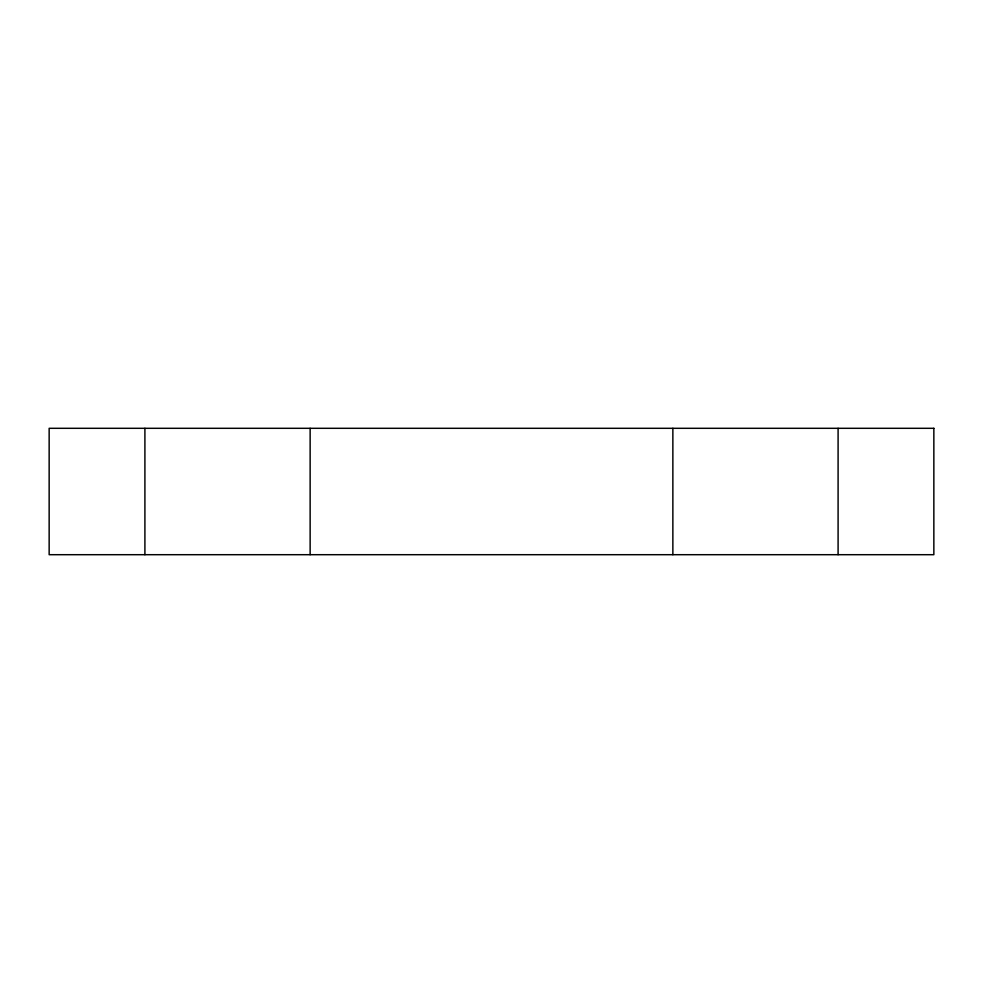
<?xml version="1.0" encoding="UTF-8"?>
<svg xmlns="http://www.w3.org/2000/svg" width="983" height="983" viewBox="0 0 983 983"><rect width="100%" height="100%" fill="white"/><g stroke="black" fill="none" stroke-linecap="round" stroke-linejoin="round"><path stroke-width="1.47" d="M838.094 428.305L838.094 554.695M672.864 428.305L672.864 554.695M310.137 428.305L310.137 554.695M144.906 428.305L144.906 554.695M933.85 428.305L49.15 428.305L49.15 554.695L933.85 554.695L933.85 428.305"/></g></svg>
